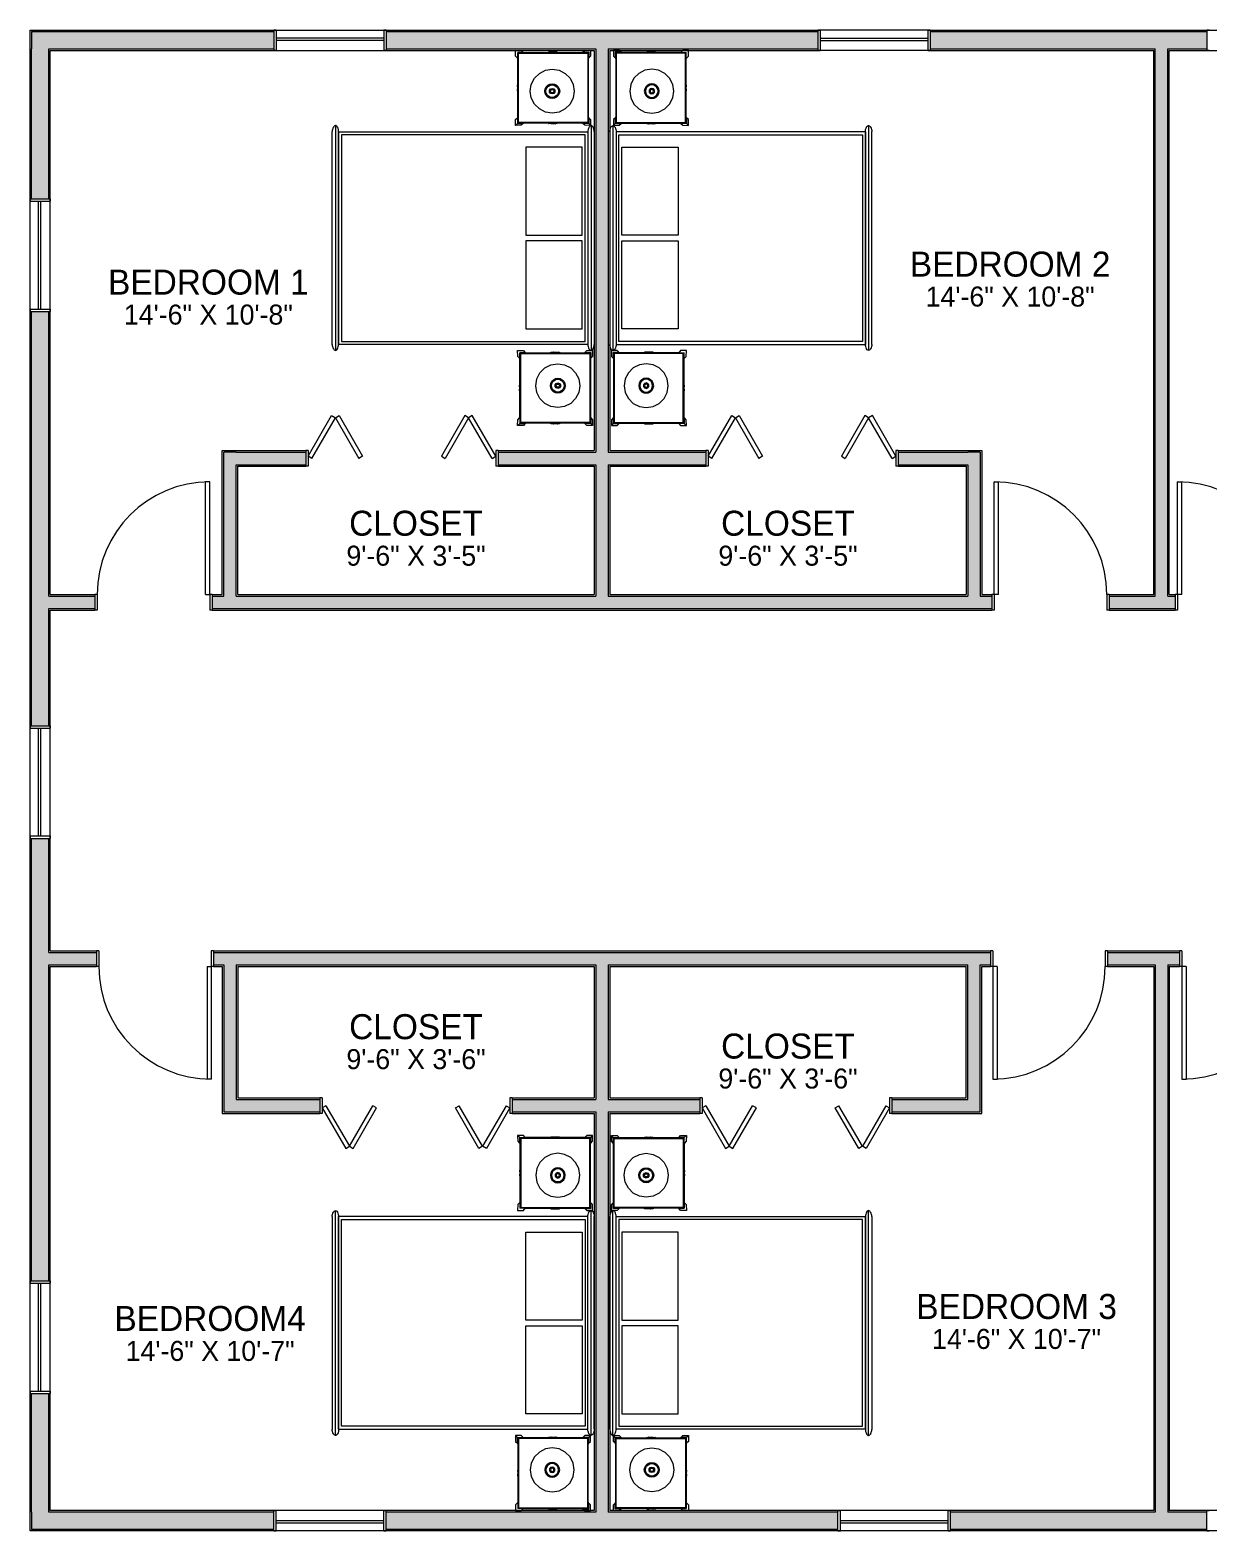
# Model space of a CAD drawing. Header units: inches. Extents: x 99 to 15695, y -7208 to 2559.
# Drawn here: x 10224 to 10600.9, y -4789.9 to -4309.9 of the extents above; entities that cross this region are included whole.
import ezdxf

# ---------------------------------------------------------------- set-up
doc = ezdxf.new("R2010")
doc.units = ezdxf.units.IN
doc.header["$LTSCALE"] = 96
doc.header["$MEASUREMENT"] = 0
for name, color, linetype, lineweight in [('Common', 4, 'Continuous', 5), ('Doors', 5, 'Continuous', 5), ('Room Labels', 7, 'Continuous', 18), ('Walls_  Normal', 6, 'Continuous', 13), ('Windows', 5, 'Continuous', 5)]:
    doc.layers.add(name, color=color, linetype=linetype, lineweight=lineweight)
for name, color, linetype, lineweight, true_color in [('Electrical', 7, 'Continuous', 20, 0xff0a0a), ('Furniture_ Interior', 7, 'Continuous', 25, 0x8080c0), ('Hatch', 7, 'Continuous', 0, 0x919191)]:
    doc.layers.add(name, color=color, linetype=linetype, lineweight=lineweight, true_color=true_color)
doc.styles.get("Standard").update_dxf_attribs({"font": 'arial.ttf'})

# ---------------------------------------------------------------- blocks, each defined once
blk = doc.blocks.new('-Ready to Use Furn_Tables_Oriental Box Chest')
at = {"layer": 'Furniture_ Interior', "color": 163, "lineweight": 0, "true_color": 0x8080c0, "transparency": 33554687}
for p, q in [((12.34, 25.43), (13.03, 26.06)), ((-12.45, 12.41), (-12.45, 13.75)), ((-12.45, 11.57), (-12.45, 12.26)), ((-12.39, 13.91), (-12.02, 13.91)), ((-12.02, 13.76), (-12.39, 13.76)), ((-12.02, 12.25), (-12.39, 12.25)), ((-12.35, 12.26), (-12.37, 12.26)), ((-12.33, 13.78), (-12.34, 13.79)), ((-12.34, 13.75), (-12.34, 12.41)), ((-12.34, 12.37), (-12.33, 12.38)), ((-12.34, 12.25), (-12.34, 11.57)), ((-12.32, 13.77), (-12.32, 13.77)), ((-12.31, 12.4), (-12.02, 12.4)), ((-12.3, 13.77), (-12.3, 13.77)), ((11.99, 13.91), (12.37, 13.91)), ((12.37, 13.76), (11.99, 13.76)), ((11.99, 12.4), (12.37, 12.4)), ((12.37, 12.25), (11.99, 12.25)), ((12.24, 13.76), (12.24, 12.4)), ((12.28, 13.77), (12.28, 13.77)), ((12.28, 12.39), (12.28, 12.39)), ((12.29, 13.78), (12.32, 13.79)), ((12.3, 13.77), (12.3, 13.77)), ((12.31, 12.4), (12.3, 12.4)), ((12.3, 12.39), (12.3, 12.39)), ((12.32, 13.79), (12.31, 13.78)), ((12.31, 12.41), (12.31, 13.75)), ((12.31, 12.38), (12.32, 12.37)), ((12.31, 11.57), (12.31, 12.25)), ((12.32, 12.52), (12.32, 13.64)), ((12.33, 13.9), (12.34, 13.9)), ((12.34, 12.26), (12.33, 12.26)), ((12.43, 14.49), (12.43, 13.9)), ((12.43, 13.75), (12.43, 12.41)), ((12.43, 12.26), (12.43, 11.57)), ((-12.26, 2.68), (-12.26, 0.78)), ((-10.35, 0.78), (-12.26, 0.78)), ((-3.06, 0.97), (-3.06, 1.07)), ((-1.19, 0.87), (-1.19, 0.97)), ((1.17, 0.97), (1.17, 0.87)), ((3.04, 1.07), (3.04, 0.97)), ((12.34, 0.72), (12.34, 2.68))]:
    blk.add_line(p, q, dxfattribs=at)
at = {"layer": 'Furniture_ Interior', "lineweight": 0, "transparency": 33554687}
for p, q in [((-2.92, 0.97), (-2.92, 1.07)), ((2.9, 1.07), (2.9, 0.97))]:
    blk.add_line(p, q, dxfattribs=at)
at = {"layer": 'Furniture_ Interior', "color": 163, "lineweight": 0, "true_color": 0x8080c0, "transparency": 33554687}
for points in [[(-12.26, 23.39), (-12.36, 23.39), (-13.01, 24.04), (-13.03, 26.06), (-11, 26.04), (-10.35, 25.39), (-10.35, 25.29), (10.35, 25.29), (10.35, 25.39), (11, 26.04), (13.03, 26.06), (13.01, 24.04), (12.36, 23.39), (12.25, 23.39), (12.25, 2.68), (12.36, 2.68), (13.01, 2.03), (13.03, 0), (11, 0.03), (10.35, 0.68), (10.35, 0.78), (-10.35, 0.78), (-10.35, 0.68), (-11, 0.03), (-13.03, 0), (-13.01, 2.03), (-12.26, 2.68)], [(-12.47, 13.84), (-12.46, 13.87), (-12.43, 13.9), (-12.39, 13.91), (-12.36, 13.9), (-12.33, 13.87), (-12.32, 13.84), (-12.33, 13.8), (-12.36, 13.77), (-12.39, 13.76), (-12.43, 13.77), (-12.46, 13.8)], [(-12.47, 12.32), (-12.46, 12.36), (-12.43, 12.39), (-12.39, 12.4), (-12.36, 12.39), (-12.33, 12.36), (-12.32, 12.32), (-12.33, 12.29), (-12.36, 12.26), (-12.39, 12.25), (-12.43, 12.26), (-12.46, 12.29)], [(-12.34, 13.79), (-12.32, 13.78)], [(12.32, 12.37), (12.29, 12.38)], [(12.33, 13.77), (12.31, 13.8), (12.3, 13.84), (12.31, 13.87), (12.33, 13.9), (12.37, 13.91), (12.41, 13.9), (12.44, 13.87), (12.45, 13.84), (12.44, 13.8), (12.41, 13.77), (12.37, 13.76)], [(12.33, 12.26), (12.31, 12.29), (12.3, 12.32), (12.31, 12.36), (12.33, 12.39), (12.37, 12.4), (12.41, 12.39), (12.44, 12.36), (12.45, 12.32), (12.44, 12.29), (12.41, 12.26), (12.37, 12.25)], [(12.34, 13.64), (12.32, 13.64), (12.31, 13.65), (12.32, 13.65), (12.34, 13.66), (12.37, 13.66), (12.4, 13.66), (12.42, 13.65), (12.43, 13.65), (12.42, 13.64), (12.4, 13.64), (12.37, 13.64)]]:
    blk.add_lwpolyline(points, close=True, dxfattribs=at)
for points in [[(-12.02, 23.43), (-12.37, 23.43), (-12.37, 25.43), (-10.37, 25.43), (-10.37, 25.08)], [(11.99, 25.08), (11.99, 1.07), (-12.02, 1.07), (-12.02, 25.08), (11.99, 25.08)], [(10.34, 25.08), (10.34, 25.43), (12.34, 25.43), (12.34, 23.43), (11.99, 23.43)], [(-12.31, 13.76), (-12.32, 13.76), (-12.35, 13.75), (-12.39, 13.74), (-12.44, 13.75), (-12.47, 13.76), (-12.49, 13.77), (-12.49, 13.88), (-12.47, 13.89), (-12.44, 13.9), (-12.42, 13.9)], [(-12.49, 13.77), (-12.47, 13.78), (-12.45, 13.79)], [(-12.42, 12.26), (-12.44, 12.26), (-12.47, 12.27), (-12.49, 12.28), (-12.49, 12.39), (-12.47, 12.4), (-12.44, 12.41), (-12.39, 12.42), (-12.35, 12.41), (-12.32, 12.4), (-12.3, 12.39), (-12.3, 12.39)], [(-12.47, 12.38), (-12.45, 12.37), (-12.47, 12.38), (-12.49, 12.39)], [(-12.45, 13.79), (-12.46, 13.78), (-12.47, 13.77), (-12.46, 13.76), (-12.43, 13.75), (-12.39, 13.75), (-12.36, 13.75), (-12.33, 13.76), (-12.33, 13.76)], [(-12.32, 12.39), (-12.32, 12.39), (-12.33, 12.4), (-12.36, 12.41), (-12.39, 12.41), (-12.43, 12.41), (-12.46, 12.4), (-12.47, 12.39), (-12.46, 12.38), (-12.45, 12.37)], [(-12.45, 13.9), (-12.45, 14.49), (-12.44, 14.51), (-12.42, 14.53), (-12.39, 14.53), (-12.37, 14.53), (-12.35, 14.51), (-12.35, 13.9), (-12.37, 13.9)], [(-12.34, 11.57), (-12.35, 11.54), (-12.37, 11.52), (-12.39, 11.52), (-12.42, 11.52), (-12.44, 11.54), (-12.45, 11.57)], [(-12.32, 12.38), (-12.34, 12.37), (-12.32, 12.38)], [(12.24, 12.25), (12.24, 2.68), (11.99, 2.68)], [(12.46, 13.77), (12.45, 13.76), (12.42, 13.75), (12.37, 13.74), (12.33, 13.75), (12.29, 13.76), (12.29, 13.76)], [(12.29, 12.4), (12.29, 12.4), (12.33, 12.41), (12.37, 12.42), (12.42, 12.41), (12.45, 12.4), (12.46, 12.39)], [(12.31, 13.76), (12.3, 13.76), (12.31, 13.76), (12.33, 13.75), (12.37, 13.75), (12.41, 13.75), (12.44, 13.76), (12.45, 13.77), (12.44, 13.78), (12.42, 13.79)], [(12.42, 12.37), (12.44, 12.38), (12.45, 12.39), (12.44, 12.4), (12.41, 12.41), (12.37, 12.41), (12.33, 12.41), (12.31, 12.4), (12.3, 12.4)], [(12.31, 13.91), (12.32, 14.51), (12.34, 14.53), (12.37, 14.53), (12.4, 14.53), (12.42, 14.51), (12.43, 14.49)], [(12.32, 13.59), (12.31, 13.08), (12.32, 12.52)], [(12.32, 12.41), (12.32, 12.51), (12.31, 12.51), (12.32, 12.52), (12.34, 12.52), (12.37, 12.52), (12.4, 12.52), (12.42, 12.52), (12.43, 12.51), (12.42, 12.51), (12.4, 12.5), (12.37, 12.5), (12.34, 12.5), (12.32, 12.51), (12.32, 12.41), (12.32, 12.51)], [(12.43, 11.57), (12.42, 11.54), (12.4, 11.52), (12.37, 11.52), (12.34, 11.52), (12.32, 11.54), (12.31, 11.57)], [(12.43, 13.79), (12.45, 13.78), (12.46, 13.77), (12.46, 13.88), (12.45, 13.89), (12.42, 13.9), (12.4, 13.9)], [(12.45, 12.38), (12.43, 12.37), (12.45, 12.38), (12.46, 12.39), (12.46, 12.28), (12.45, 12.27), (12.42, 12.26), (12.4, 12.26)], [(3.39, 1.07), (3.39, 0.97), (-3.41, 0.97), (-3.41, 1.07)], [(1.77, 0.97), (1.77, 0.87), (-1.79, 0.87), (-1.79, 0.97)], [(-0.76, 0.97), (-0.76, 0.77), (-0.78, 0.72), (-0.81, 0.69), (-0.86, 0.67), (-0.91, 0.67), (-0.96, 0.69), (-1, 0.72), (-1.01, 0.77), (-1.01, 0.97)], [(-0.41, 0.82), (-0.41, 0.72), (-0.42, 0.7), (-0.44, 0.68), (-0.46, 0.67), (-0.56, 0.67), (-0.59, 0.68), (-0.61, 0.7), (-0.61, 0.72), (-0.61, 0.82)], [(0.59, 0.82), (0.59, 0.72), (0.58, 0.7), (0.56, 0.68), (0.54, 0.67), (0.44, 0.67), (0.41, 0.68), (0.39, 0.7), (0.39, 0.72), (0.39, 0.82)], [(0.99, 0.97), (0.99, 0.77), (0.98, 0.72), (0.94, 0.69), (0.89, 0.67), (0.84, 0.67), (0.79, 0.69), (0.75, 0.72), (0.74, 0.77), (0.74, 0.97)], [(10.34, 1.07), (10.34, 0.72), (12.34, 0.72), (13.02, 0.05)]]:
    blk.add_lwpolyline(points, dxfattribs=at)
blk = doc.blocks.new('Beds_Queen_Queen (freesia)')
at = {"layer": 'Furniture_ Interior', "color": 163, "lineweight": 0, "true_color": 0x8080c0, "transparency": 33554687}
for p, q in [((-35.9, 82.85), (35.96, 82.85)), ((-33.9, 83.81), (34.11, 83.81)), ((-33.01, 80.89), (-33.01, 2.95)), ((33.08, 80.89), (-33.01, 80.89)), ((-0.88, 79.95), (-29.02, 79.95)), ((-29.02, 79.95), (-29.02, 61.95)), ((-0.88, 61.95), (-0.88, 79.95)), ((29.09, 79.95), (0.95, 79.95)), ((0.95, 79.95), (0.95, 61.95)), ((29.09, 61.95), (29.09, 79.95)), ((33.08, 2.95), (33.08, 80.89)), ((-29.02, 61.95), (-0.88, 61.95)), ((0.95, 61.95), (29.09, 61.95)), ((-35.99, 1.02), (35.87, 1.02)), ((34.04, 0), (-34.01, 0)), ((-33.9, 2.04), (34.12, 2.04)), ((-33.01, 2.95), (33.08, 2.95))]:
    blk.add_line(p, q, dxfattribs=at)
blk.add_lwpolyline([(34.02, 2.02), (-33.92, 2.02), (-33.92, 81.76), (34.02, 81.76)], close=True, dxfattribs=at)
for centre, radius, start, end in [((-35.03, 82.59), 0.964, 115.0772, 165), ((-34.87, 83.13), 1.13, 195, 242.2658), ((-33.9, 80.17), 3.64, 90, 115.0771), ((-33.92, 84.94), 3.17, 242.2658, 270), ((34.02, 80.5), 3.33, 64.0412, 90), ((34.02, 84.65), 2.9, 270, 298.9264), ((34.85, 83.14), 1.18, 298.9264, 345), ((35.05, 82.61), 0.974, 15, 64.0412), ((-34.99, 0.75), 1.04, 116.0153, 164.9998), ((-34.84, 1.38), 1.17, 194.9999, 241.0997), ((-33.9, -1.48), 3.53, 89.9999, 116.0151), ((-34.01, 2.87), 2.87, 241.1, 270.0001), ((34, -1.3), 3.33, 64.0412, 90), ((34.04, 2.78), 2.78, 270, 299.522), ((34.82, 1.41), 1.21, 299.522, 344.9999), ((35.03, 0.82), 0.974, 14.9997, 64.0412)]:
    blk.add_arc(centre, radius, start, end, dxfattribs=at)
blk = doc.blocks.new('Lighting (interior)_Lamps_Table Lamps_Vase Lamp')
at = {"layer": 'Electrical', "lineweight": 0, "transparency": 33554687}
for points in [[(-6.69, 4.86), (-7.03, 7.03), (-6.69, 9.2), (-5.69, 11.16), (-4.13, 12.72), (-2.17, 13.72), (0, 14.06), (2.17, 13.72), (4.13, 12.72), (5.69, 11.16), (6.69, 9.2), (7.03, 7.03), (6.69, 4.86), (5.69, 2.9), (4.13, 1.34), (2.17, 0.34), (0, 0), (-2.17, 0.34), (-4.13, 1.34), (-5.69, 2.9)], [(-1.92, 5.63), (-2.26, 6.3), (-2.38, 7.03), (-2.26, 7.77), (-1.92, 8.43), (-1.4, 8.95), (-0.73, 9.29), (0, 9.41), (0.73, 9.29), (1.4, 8.95), (1.92, 8.43), (2.26, 7.77), (2.38, 7.03), (2.26, 6.3), (1.92, 5.63), (1.4, 5.11), (0.73, 4.77), (0, 4.66), (-0.73, 4.77), (-1.4, 5.11)], [(-1.65, 5.84), (-1.93, 6.4), (-2.03, 7.03), (-1.93, 7.66), (-1.65, 8.23), (-1.2, 8.68), (-0.63, 8.97), (0, 9.07), (0.63, 8.97), (1.2, 8.68), (1.65, 8.23), (1.93, 7.66), (2.03, 7.03), (1.93, 6.4), (1.65, 5.84), (1.2, 5.39), (0.63, 5.1), (0, 5), (-0.63, 5.1), (-1.2, 5.39)], [(-0.85, 6.75), (-0.85, 7.31), (-0.53, 7.76), (0, 7.93), (0.53, 7.76), (0.85, 7.31), (0.85, 6.75), (0.53, 6.31), (0, 6.14), (-0.53, 6.31)], [(-0.48, 6.8), (-0.54, 7.03), (-0.48, 7.26), (-0.33, 7.45), (-0.12, 7.55), (0.12, 7.55), (0.33, 7.45), (0.48, 7.26), (0.54, 7.03), (0.48, 6.8), (0.33, 6.61), (0.12, 6.51), (-0.12, 6.51), (-0.33, 6.61)]]:
    blk.add_lwpolyline(points, close=True, dxfattribs=at)
blk = doc.blocks.new('TWO_BED')
at = {"layer": 'Electrical', "transparency": 33554687, "rotation": 180}
for p in [(-13.42, 54.09), (-11.65, -40.1)]:
    blk.add_blockref('Lighting (interior)_Lamps_Table Lamps_Vase Lamp', p, dxfattribs=at)
at = {"layer": 'Furniture_ Interior', "transparency": 33554687, "xscale": 0.9208633303642273, "yscale": 0.9212383031845092, "rotation": 270.0000000000001}
for p in [(-25.18, 48.11), (-24.5, -47.89)]:
    blk.add_blockref('-Ready to Use Furn_Tables_Oriental Box Chest', p, dxfattribs=at)
at = {"layer": 'Furniture_ Interior', "transparency": 33554687, "rotation": 270.0000000000001}
blk.add_blockref('Beds_Queen_Queen (freesia)', (-83.81, 0.11), dxfattribs=at)

msp = doc.modelspace()

# ---------------------------------------------------------------- linework, layer by layer
at = {"layer": 'Doors', "transparency": 33554687}
for p, q in [((10313, -4446.16), (10320.5, -4433.17)), ((10314.19, -4446.85), (10321.69, -4433.86)), ((10320.5, -4433.17), (10321.69, -4433.86)), ((10321.69, -4433.86), (10322.88, -4433.17)), ((10321.69, -4433.86), (10329.19, -4446.85)), ((10322.88, -4433.17), (10330.38, -4446.16)), ((10363.12, -4433.17), (10355.62, -4446.16)), ((10364.31, -4433.86), (10356.81, -4446.85)), ((10364.31, -4433.86), (10363.12, -4433.17)), ((10365.5, -4433.17), (10364.31, -4433.86)), ((10371.81, -4446.85), (10364.31, -4433.86)), ((10373, -4446.16), (10365.5, -4433.17)), ((10441, -4446.16), (10448.5, -4433.17)), ((10442.19, -4446.85), (10449.69, -4433.86)), ((10448.5, -4433.17), (10449.69, -4433.86)), ((10449.69, -4433.86), (10450.88, -4433.17)), ((10449.69, -4433.86), (10457.19, -4446.85)), ((10450.88, -4433.17), (10458.38, -4446.16)), ((10491.12, -4433.17), (10483.62, -4446.16)), ((10492.31, -4433.86), (10484.81, -4446.85)), ((10492.31, -4433.86), (10491.12, -4433.17)), ((10493.5, -4433.17), (10492.31, -4433.86)), ((10499.81, -4446.85), (10492.31, -4433.86)), ((10501, -4446.16), (10493.5, -4433.17)), ((10313, -4444.35), (10312.25, -4444.35)), ((10312.25, -4444.35), (10312.25, -4449.35)), ((10313, -4444.35), (10313, -4449.35)), ((10373.75, -4444.35), (10373, -4444.35)), ((10373, -4444.35), (10373, -4449.35)), ((10373.75, -4444.35), (10373.75, -4449.35)), ((10441, -4444.35), (10440.25, -4444.35)), ((10440.25, -4444.35), (10440.25, -4449.35)), ((10441, -4444.35), (10441, -4449.35)), ((10501.75, -4444.35), (10501, -4444.35)), ((10501, -4444.35), (10501, -4449.35)), ((10501.75, -4444.35), (10501.75, -4449.35)), ((10313, -4449.35), (10312.25, -4449.35)), ((10314.19, -4446.85), (10313, -4446.16)), ((10330.38, -4446.16), (10329.19, -4446.85)), ((10355.62, -4446.16), (10356.81, -4446.85)), ((10371.81, -4446.85), (10373, -4446.16)), ((10373.75, -4449.35), (10373, -4449.35)), ((10441, -4449.35), (10440.25, -4449.35)), ((10442.19, -4446.85), (10441, -4446.16)), ((10458.38, -4446.16), (10457.19, -4446.85)), ((10483.62, -4446.16), (10484.81, -4446.85)), ((10499.81, -4446.85), (10501, -4446.16)), ((10501.75, -4449.35), (10501, -4449.35)), ((10280.13, -4490.35), (10280.13, -4454.35)), ((10281.5, -4454.35), (10280.13, -4454.35)), ((10281.5, -4490.35), (10281.5, -4454.35)), ((10532.5, -4490.35), (10532.5, -4454.35)), ((10532.5, -4454.35), (10533.88, -4454.35)), ((10533.88, -4490.35), (10533.88, -4454.35)), ((10591.12, -4490.35), (10591.12, -4454.35)), ((10591.12, -4454.35), (10592.5, -4454.35)), ((10592.5, -4490.35), (10592.5, -4454.35)), ((10245.5, -4490.35), (10244.75, -4490.35)), ((10244.75, -4490.35), (10244.75, -4495.35)), ((10245.5, -4490.35), (10245.5, -4495.35)), ((10280.13, -4490.35), (10281.5, -4490.35)), ((10282.25, -4490.35), (10281.5, -4490.35)), ((10281.5, -4490.35), (10281.5, -4495.35)), ((10282.25, -4490.35), (10282.25, -4495.35)), ((10532.5, -4490.35), (10531.75, -4490.35)), ((10531.75, -4490.35), (10531.75, -4495.35)), ((10532.5, -4490.35), (10532.5, -4495.35)), ((10533.88, -4490.35), (10532.5, -4490.35)), ((10569.25, -4490.35), (10568.5, -4490.35)), ((10568.5, -4490.35), (10568.5, -4495.35)), ((10569.25, -4490.35), (10569.25, -4495.35)), ((10591.12, -4490.35), (10590.37, -4490.35)), ((10590.37, -4490.35), (10590.37, -4495.35)), ((10591.12, -4490.35), (10591.12, -4495.35)), ((10592.5, -4490.35), (10591.12, -4490.35)), ((10245.5, -4495.35), (10244.75, -4495.35)), ((10282.25, -4495.35), (10281.5, -4495.35)), ((10532.5, -4495.35), (10531.75, -4495.35)), ((10569.25, -4495.35), (10568.5, -4495.35)), ((10591.12, -4495.35), (10590.37, -4495.35)), ((10246, -4604.35), (10245.25, -4604.35)), ((10245.25, -4604.35), (10245.25, -4609.35)), ((10246, -4604.35), (10246, -4609.35)), ((10282.75, -4604.35), (10282, -4604.35)), ((10282, -4604.35), (10282, -4609.35)), ((10282.75, -4604.35), (10282.75, -4609.35)), ((10532, -4604.35), (10531.25, -4604.35)), ((10531.25, -4604.35), (10531.25, -4609.35)), ((10532, -4604.35), (10532, -4609.35)), ((10568.75, -4604.35), (10568, -4604.35)), ((10568, -4604.35), (10568, -4609.35)), ((10568.75, -4604.35), (10568.75, -4609.35)), ((10592.5, -4604.35), (10591.75, -4604.35)), ((10591.75, -4604.35), (10591.75, -4609.35)), ((10592.5, -4604.35), (10592.5, -4609.35)), ((10246, -4609.35), (10245.25, -4609.35)), ((10280.63, -4609.35), (10280.63, -4645.35)), ((10280.63, -4609.35), (10282, -4609.35)), ((10282.75, -4609.35), (10282, -4609.35)), ((10282, -4609.35), (10282, -4645.35)), ((10532, -4609.35), (10531.25, -4609.35)), ((10532, -4609.35), (10532, -4645.35)), ((10533.38, -4609.35), (10532, -4609.35)), ((10533.38, -4609.35), (10533.38, -4645.35)), ((10568.75, -4609.35), (10568, -4609.35)), ((10592.5, -4609.35), (10591.75, -4609.35)), ((10592.5, -4609.35), (10592.5, -4645.35)), ((10593.88, -4609.35), (10592.5, -4609.35)), ((10593.88, -4609.35), (10593.88, -4645.35)), ((10282, -4645.35), (10280.63, -4645.35)), ((10532, -4645.35), (10533.38, -4645.35)), ((10592.5, -4645.35), (10593.88, -4645.35)), ((10317.5, -4651.35), (10316.75, -4651.35)), ((10316.75, -4651.35), (10316.75, -4656.35)), ((10317.5, -4651.35), (10317.5, -4656.35)), ((10318.69, -4653.85), (10317.5, -4654.54)), ((10317.5, -4654.54), (10325, -4667.53)), ((10318.69, -4653.85), (10326.19, -4666.84)), ((10326.19, -4666.84), (10333.69, -4653.85)), ((10327.38, -4667.53), (10334.88, -4654.54)), ((10334.88, -4654.54), (10333.69, -4653.85)), ((10360.12, -4654.54), (10361.31, -4653.85)), ((10367.62, -4667.53), (10360.12, -4654.54)), ((10368.81, -4666.84), (10361.31, -4653.85)), ((10376.31, -4653.85), (10368.81, -4666.84)), ((10377.5, -4654.54), (10370, -4667.53)), ((10376.31, -4653.85), (10377.5, -4654.54)), ((10378.25, -4651.35), (10377.5, -4651.35)), ((10377.5, -4651.35), (10377.5, -4656.35)), ((10378.25, -4651.35), (10378.25, -4656.35)), ((10439, -4651.35), (10438.25, -4651.35)), ((10438.25, -4651.35), (10438.25, -4656.35)), ((10439, -4651.35), (10439, -4656.35)), ((10440.19, -4653.85), (10439, -4654.54)), ((10439, -4654.54), (10446.5, -4667.53)), ((10440.19, -4653.85), (10447.69, -4666.84)), ((10447.69, -4666.84), (10455.19, -4653.85)), ((10448.88, -4667.53), (10456.38, -4654.54)), ((10456.38, -4654.54), (10455.19, -4653.85)), ((10481.62, -4654.54), (10482.81, -4653.85)), ((10489.12, -4667.53), (10481.62, -4654.54)), ((10490.31, -4666.84), (10482.81, -4653.85)), ((10497.81, -4653.85), (10490.31, -4666.84)), ((10499, -4654.54), (10491.5, -4667.53)), ((10497.81, -4653.85), (10499, -4654.54)), ((10499.75, -4651.35), (10499, -4651.35)), ((10499, -4651.35), (10499, -4656.35)), ((10499.75, -4651.35), (10499.75, -4656.35)), ((10317.5, -4656.35), (10316.75, -4656.35)), ((10378.25, -4656.35), (10377.5, -4656.35)), ((10439, -4656.35), (10438.25, -4656.35)), ((10499.75, -4656.35), (10499, -4656.35)), ((10325, -4667.53), (10326.19, -4666.84)), ((10326.19, -4666.84), (10327.38, -4667.53)), ((10368.81, -4666.84), (10367.62, -4667.53)), ((10370, -4667.53), (10368.81, -4666.84)), ((10446.5, -4667.53), (10447.69, -4666.84)), ((10447.69, -4666.84), (10448.88, -4667.53)), ((10490.31, -4666.84), (10489.12, -4667.53)), ((10491.5, -4667.53), (10490.31, -4666.84))]:
    msp.add_line(p, q, dxfattribs=at)
for centre, start, end in [((10281.5, -4490.35), 90, 180), ((10532.5, -4490.35), 0, 90), ((10591.12, -4490.35), 0, 90), ((10282, -4609.35), 180, 270), ((10532, -4609.35), 270, 0), ((10592.5, -4609.35), 270, 0)]:
    msp.add_arc(centre, 36, start, end, dxfattribs=at)
at = {"layer": 'Hatch', "transparency": 33554687}
for points in [[(10224.5, -4310.35), (10302, -4310.35), (10224.5, -4315.85), (10302, -4315.85)], [(10338, -4310.35), (10476, -4310.35), (10338, -4315.85), (10476, -4315.85)], [(10512, -4310.35), (10600.5, -4310.35), (10512, -4315.85), (10600.5, -4315.85)], [(10224.5, -4363.85), (10224.5, -4315.85), (10230, -4363.85), (10230, -4315.85)], [(10409, -4315.85), (10409, -4490.85), (10405, -4315.85), (10405, -4490.85)], [(10584, -4490.85), (10584, -4315.85), (10588, -4490.85), (10588, -4315.85)], [(10224.5, -4532.35), (10224.5, -4399.85), (10230, -4532.35), (10230, -4399.85)], [(10286, -4490.85), (10286, -4444.85), (10290, -4490.85), (10290, -4444.85)], [(10290, -4444.85), (10312.25, -4444.85), (10290, -4448.85), (10312.25, -4448.85)], [(10373.75, -4444.85), (10405, -4444.85), (10373.75, -4448.85), (10405, -4448.85)], [(10409, -4444.85), (10440.25, -4444.85), (10409, -4448.85), (10440.25, -4448.85)], [(10501.75, -4444.85), (10524, -4444.85), (10501.75, -4448.85), (10524, -4448.85)], [(10528, -4444.85), (10528, -4490.85), (10524, -4444.85), (10524, -4490.85)], [(10230, -4490.85), (10244.75, -4490.85), (10230, -4494.85), (10244.75, -4494.85)], [(10282.25, -4490.85), (10531.75, -4490.85), (10282.25, -4494.85), (10531.75, -4494.85)], [(10569.25, -4490.85), (10590.37, -4490.85), (10569.25, -4494.85), (10590.37, -4494.85)], [(10224.5, -4709.85), (10224.5, -4568.35), (10230, -4709.85), (10230, -4568.35)], [(10230, -4604.85), (10245.25, -4604.85), (10230, -4608.85), (10245.25, -4608.85)], [(10282.75, -4604.85), (10531.25, -4604.85), (10282.75, -4608.85), (10531.25, -4608.85)], [(10568.75, -4604.85), (10591.75, -4604.85), (10568.75, -4608.85), (10591.75, -4608.85)], [(10290, -4608.85), (10290, -4655.85), (10286, -4608.85), (10286, -4655.85)], [(10409, -4608.85), (10409, -4783.85), (10405, -4608.85), (10405, -4783.85)], [(10524, -4655.85), (10524, -4608.85), (10528, -4655.85), (10528, -4608.85)], [(10588, -4608.85), (10588, -4783.85), (10584, -4608.85), (10584, -4783.85)], [(10290, -4651.85), (10316.75, -4651.85), (10290, -4655.85), (10316.75, -4655.85)], [(10378.25, -4651.85), (10405, -4651.85), (10378.25, -4655.85), (10405, -4655.85)], [(10409, -4651.85), (10438.25, -4651.85), (10409, -4655.85), (10438.25, -4655.85)], [(10499.75, -4651.85), (10524, -4651.85), (10499.75, -4655.85), (10524, -4655.85)], [(10224.5, -4783.85), (10224.5, -4745.85), (10230, -4783.85), (10230, -4745.85)], [(10302, -4789.35), (10224.5, -4789.35), (10302, -4783.85), (10224.5, -4783.85)], [(10482.5, -4789.35), (10338, -4789.35), (10482.5, -4783.85), (10338, -4783.85)], [(10600.5, -4789.35), (10518.5, -4789.35), (10600.5, -4783.85), (10518.5, -4783.85)]]:
    msp.add_solid(points, dxfattribs=at)
at = {"layer": 'Walls_  Normal', "linetype": 'Continuous', "transparency": 33554687}
for p, q in [((10224, -4363.85), (10224, -4309.85)), ((10224, -4309.85), (10302, -4309.85)), ((10224.5, -4310.35), (10302, -4310.35)), ((10224.5, -4310.35), (10224.5, -4315.85)), ((10302, -4309.85), (10302, -4316.35)), ((10302, -4310.35), (10302, -4315.85)), ((10338, -4309.85), (10476, -4309.85)), ((10338, -4309.85), (10338, -4316.35)), ((10338, -4310.35), (10476, -4310.35)), ((10338, -4310.35), (10338, -4315.85)), ((10476, -4309.85), (10476, -4316.35)), ((10476, -4310.35), (10476, -4315.85)), ((10512, -4309.85), (10512, -4316.35)), ((10512, -4309.85), (10600.5, -4309.85)), ((10512, -4310.35), (10512, -4315.85)), ((10512, -4310.35), (10600.5, -4310.35)), ((10600.5, -4309.85), (10600.5, -4316.35)), ((10600.5, -4310.35), (10600.5, -4315.85)), ((10224.5, -4363.85), (10224.5, -4315.85)), ((10230, -4363.85), (10230, -4315.85)), ((10230, -4315.85), (10302, -4315.85)), ((10230.5, -4363.85), (10230.5, -4316.35)), ((10230.5, -4316.35), (10302, -4316.35)), ((10338, -4315.85), (10405, -4315.85)), ((10338, -4316.35), (10404.5, -4316.35)), ((10404.5, -4316.35), (10404.5, -4444.35)), ((10405, -4315.85), (10405, -4444.85)), ((10409, -4315.85), (10476, -4315.85)), ((10409, -4315.85), (10409, -4444.85)), ((10409.5, -4316.35), (10476, -4316.35)), ((10409.5, -4316.35), (10409.5, -4444.35)), ((10512, -4315.85), (10584, -4315.85)), ((10512, -4316.35), (10583.5, -4316.35)), ((10583.5, -4490.35), (10583.5, -4316.35)), ((10584, -4490.85), (10584, -4315.85)), ((10588, -4315.85), (10600.5, -4315.85)), ((10588, -4490.85), (10588, -4315.85)), ((10588.5, -4316.35), (10600.5, -4316.35)), ((10588.5, -4490.35), (10588.5, -4316.35)), ((10224, -4363.85), (10230.5, -4363.85)), ((10224.5, -4363.85), (10230, -4363.85)), ((10224, -4532.35), (10224, -4399.85)), ((10224, -4399.85), (10230.5, -4399.85)), ((10224.5, -4532.35), (10224.5, -4399.85)), ((10224.5, -4399.85), (10230, -4399.85)), ((10230, -4490.85), (10230, -4399.85)), ((10230.5, -4490.35), (10230.5, -4399.85)), ((10285.5, -4490.35), (10285.5, -4444.35)), ((10285.5, -4444.35), (10312.25, -4444.35)), ((10312.25, -4444.35), (10312.25, -4449.35)), ((10373.75, -4444.35), (10404.5, -4444.35)), ((10373.75, -4444.35), (10373.75, -4449.35)), ((10409.5, -4444.35), (10440.25, -4444.35)), ((10440.25, -4444.35), (10440.25, -4449.35)), ((10501.75, -4444.35), (10528.5, -4444.35)), ((10501.75, -4444.35), (10501.75, -4449.35)), ((10528.5, -4444.35), (10528.5, -4490.35)), ((10286, -4490.85), (10286, -4444.85)), ((10290, -4444.85), (10286, -4444.85)), ((10290, -4444.85), (10312.25, -4444.85)), ((10290, -4490.85), (10290, -4448.85)), ((10290, -4448.85), (10312.25, -4448.85)), ((10290.5, -4490.35), (10290.5, -4449.35)), ((10290.5, -4449.35), (10312.25, -4449.35)), ((10312.25, -4444.85), (10312.25, -4448.85)), ((10373.75, -4444.85), (10405, -4444.85)), ((10373.75, -4444.85), (10373.75, -4448.85)), ((10373.75, -4448.85), (10405, -4448.85)), ((10373.75, -4449.35), (10404.5, -4449.35)), ((10404.5, -4449.35), (10404.5, -4490.35)), ((10405, -4448.85), (10405, -4490.85)), ((10409, -4444.85), (10440.25, -4444.85)), ((10409, -4448.85), (10409, -4490.85)), ((10409, -4448.85), (10440.25, -4448.85)), ((10409.5, -4449.35), (10409.5, -4490.35)), ((10409.5, -4449.35), (10440.25, -4449.35)), ((10440.25, -4444.85), (10440.25, -4448.85)), ((10501.75, -4444.85), (10524, -4444.85)), ((10501.75, -4444.85), (10501.75, -4448.85)), ((10501.75, -4448.85), (10524, -4448.85)), ((10501.75, -4449.35), (10523.5, -4449.35)), ((10523.5, -4449.35), (10523.5, -4490.35)), ((10528, -4444.85), (10524, -4444.85)), ((10524, -4448.85), (10524, -4490.85)), ((10528, -4444.85), (10528, -4490.85)), ((10230, -4490.85), (10244.75, -4490.85)), ((10230.5, -4490.35), (10244.75, -4490.35)), ((10244.75, -4490.35), (10244.75, -4495.35)), ((10244.75, -4490.85), (10244.75, -4494.85)), ((10282.25, -4490.35), (10285.5, -4490.35)), ((10282.25, -4490.35), (10282.25, -4495.35)), ((10282.25, -4490.85), (10286, -4490.85)), ((10282.25, -4490.85), (10282.25, -4494.85)), ((10290, -4490.85), (10405, -4490.85)), ((10290.5, -4490.35), (10404.5, -4490.35)), ((10409, -4490.85), (10524, -4490.85)), ((10409.5, -4490.35), (10523.5, -4490.35)), ((10528, -4490.85), (10531.75, -4490.85)), ((10528.5, -4490.35), (10531.75, -4490.35)), ((10531.75, -4490.35), (10531.75, -4495.35)), ((10531.75, -4490.85), (10531.75, -4494.85)), ((10569.25, -4490.35), (10583.5, -4490.35)), ((10569.25, -4490.35), (10569.25, -4495.35)), ((10569.25, -4490.85), (10584, -4490.85)), ((10569.25, -4490.85), (10569.25, -4494.85)), ((10588, -4490.85), (10590.37, -4490.85)), ((10588.5, -4490.35), (10590.37, -4490.35)), ((10590.37, -4490.35), (10590.37, -4495.35)), ((10590.37, -4490.85), (10590.37, -4494.85)), ((10230, -4532.35), (10230, -4494.85)), ((10230, -4494.85), (10244.75, -4494.85)), ((10230.5, -4532.35), (10230.5, -4495.35)), ((10230.5, -4495.35), (10244.75, -4495.35)), ((10282.25, -4494.85), (10531.75, -4494.85)), ((10282.25, -4495.35), (10531.75, -4495.35)), ((10569.25, -4494.85), (10590.37, -4494.85)), ((10569.25, -4495.35), (10590.37, -4495.35)), ((10224, -4532.35), (10230.5, -4532.35)), ((10224.5, -4532.35), (10230, -4532.35)), ((10224, -4709.85), (10224, -4568.35)), ((10224, -4568.35), (10230.5, -4568.35)), ((10224.5, -4709.85), (10224.5, -4568.35)), ((10224.5, -4568.35), (10230, -4568.35)), ((10230, -4604.85), (10230, -4568.35)), ((10230.5, -4604.35), (10230.5, -4568.35)), ((10230, -4604.85), (10245.25, -4604.85)), ((10230.5, -4604.35), (10245.25, -4604.35)), ((10245.25, -4604.35), (10245.25, -4609.35)), ((10245.25, -4604.85), (10245.25, -4608.85)), ((10282.75, -4604.35), (10531.25, -4604.35)), ((10282.75, -4604.35), (10282.75, -4609.35)), ((10282.75, -4604.85), (10531.25, -4604.85)), ((10282.75, -4604.85), (10282.75, -4608.85)), ((10531.25, -4604.35), (10531.25, -4609.35)), ((10531.25, -4604.85), (10531.25, -4608.85)), ((10568.75, -4604.35), (10591.75, -4604.35)), ((10568.75, -4604.35), (10568.75, -4609.35)), ((10568.75, -4604.85), (10591.75, -4604.85)), ((10568.75, -4604.85), (10568.75, -4608.85)), ((10591.75, -4604.35), (10591.75, -4609.35)), ((10591.75, -4604.85), (10591.75, -4608.85)), ((10230, -4709.85), (10230, -4608.85)), ((10230, -4608.85), (10245.25, -4608.85)), ((10230.5, -4709.85), (10230.5, -4609.35)), ((10230.5, -4609.35), (10245.25, -4609.35)), ((10282.75, -4608.85), (10286, -4608.85)), ((10282.75, -4609.35), (10285.5, -4609.35)), ((10285.5, -4609.35), (10285.5, -4656.35)), ((10286, -4608.85), (10286, -4655.85)), ((10290, -4608.85), (10290, -4651.85)), ((10290, -4608.85), (10405, -4608.85)), ((10290.5, -4609.35), (10290.5, -4651.35)), ((10290.5, -4609.35), (10404.5, -4609.35)), ((10404.5, -4609.35), (10404.5, -4651.35)), ((10405, -4608.85), (10405, -4651.85)), ((10409, -4608.85), (10409, -4651.85)), ((10409, -4608.85), (10524, -4608.85)), ((10409.5, -4609.35), (10409.5, -4651.35)), ((10409.5, -4609.35), (10523.5, -4609.35)), ((10523.5, -4651.35), (10523.5, -4609.35)), ((10524, -4651.85), (10524, -4608.85)), ((10528, -4608.85), (10531.25, -4608.85)), ((10528, -4655.85), (10528, -4608.85)), ((10528.5, -4609.35), (10531.25, -4609.35)), ((10528.5, -4656.35), (10528.5, -4609.35)), ((10568.75, -4608.85), (10584, -4608.85)), ((10568.75, -4609.35), (10583.5, -4609.35)), ((10583.5, -4609.35), (10583.5, -4783.35)), ((10584, -4608.85), (10584, -4783.85)), ((10588, -4608.85), (10588, -4783.85)), ((10588, -4608.85), (10591.75, -4608.85)), ((10588.5, -4609.35), (10588.5, -4783.35)), ((10588.5, -4609.35), (10591.75, -4609.35)), ((10286, -4655.85), (10290, -4655.85)), ((10290, -4651.85), (10316.75, -4651.85)), ((10290, -4655.85), (10316.75, -4655.85)), ((10290.5, -4651.35), (10316.75, -4651.35)), ((10316.75, -4651.35), (10316.75, -4656.35)), ((10316.75, -4651.85), (10316.75, -4655.85)), ((10378.25, -4651.35), (10404.5, -4651.35)), ((10378.25, -4651.35), (10378.25, -4656.35)), ((10378.25, -4651.85), (10405, -4651.85)), ((10378.25, -4651.85), (10378.25, -4655.85)), ((10378.25, -4655.85), (10405, -4655.85)), ((10405, -4655.85), (10405, -4783.85)), ((10409, -4651.85), (10438.25, -4651.85)), ((10409, -4655.85), (10409, -4783.85)), ((10409, -4655.85), (10438.25, -4655.85)), ((10409.5, -4651.35), (10438.25, -4651.35)), ((10438.25, -4651.35), (10438.25, -4656.35)), ((10438.25, -4651.85), (10438.25, -4655.85)), ((10499.75, -4651.35), (10523.5, -4651.35)), ((10499.75, -4651.35), (10499.75, -4656.35)), ((10499.75, -4651.85), (10524, -4651.85)), ((10499.75, -4651.85), (10499.75, -4655.85)), ((10499.75, -4655.85), (10524, -4655.85)), ((10524, -4655.85), (10528, -4655.85)), ((10285.5, -4656.35), (10316.75, -4656.35)), ((10378.25, -4656.35), (10404.5, -4656.35)), ((10404.5, -4656.35), (10404.5, -4783.35)), ((10409.5, -4656.35), (10409.5, -4783.35)), ((10409.5, -4656.35), (10438.25, -4656.35)), ((10499.75, -4656.35), (10528.5, -4656.35)), ((10224, -4709.85), (10230.5, -4709.85)), ((10224.5, -4709.85), (10230, -4709.85)), ((10224, -4789.85), (10224, -4745.85)), ((10224, -4745.85), (10230.5, -4745.85)), ((10224.5, -4783.85), (10224.5, -4745.85)), ((10224.5, -4745.85), (10230, -4745.85)), ((10230, -4783.85), (10230, -4745.85)), ((10230.5, -4783.35), (10230.5, -4745.85)), ((10224.5, -4783.85), (10224.5, -4789.35)), ((10302, -4783.85), (10230, -4783.85)), ((10302, -4783.35), (10230.5, -4783.35)), ((10302, -4789.85), (10302, -4783.35)), ((10302, -4789.35), (10302, -4783.85)), ((10338, -4789.85), (10338, -4783.35)), ((10404.5, -4783.35), (10338, -4783.35)), ((10338, -4789.35), (10338, -4783.85)), ((10405, -4783.85), (10338, -4783.85)), ((10482.5, -4783.85), (10409, -4783.85)), ((10482.5, -4783.35), (10409.5, -4783.35)), ((10482.5, -4789.85), (10482.5, -4783.35)), ((10482.5, -4789.35), (10482.5, -4783.85)), ((10518.5, -4789.85), (10518.5, -4783.35)), ((10583.5, -4783.35), (10518.5, -4783.35)), ((10518.5, -4789.35), (10518.5, -4783.85)), ((10584, -4783.85), (10518.5, -4783.85)), ((10600.5, -4783.85), (10588, -4783.85)), ((10600.5, -4783.35), (10588.5, -4783.35)), ((10600.5, -4789.85), (10600.5, -4783.35)), ((10600.5, -4789.35), (10600.5, -4783.85)), ((10302, -4789.85), (10224, -4789.85)), ((10302, -4789.35), (10224.5, -4789.35)), ((10482.5, -4789.35), (10338, -4789.35)), ((10482.5, -4789.85), (10338, -4789.85)), ((10600.5, -4789.35), (10518.5, -4789.35)), ((10600.5, -4789.85), (10518.5, -4789.85))]:
    msp.add_line(p, q, dxfattribs=at)
at = {"layer": 'Windows', "transparency": 33554687}
for p, q in [((10302, -4309.85), (10338, -4309.85)), ((10302.75, -4309.85), (10302, -4309.85)), ((10302, -4309.85), (10302, -4316.35)), ((10302.75, -4309.85), (10302.75, -4316.35)), ((10338, -4309.85), (10337.25, -4309.85)), ((10337.25, -4309.85), (10337.25, -4316.35)), ((10338, -4309.85), (10338, -4316.35)), ((10512, -4309.85), (10476, -4309.85)), ((10476, -4309.85), (10476.75, -4309.85)), ((10476, -4309.85), (10476, -4316.35)), ((10476.75, -4309.85), (10476.75, -4316.35)), ((10511.25, -4309.85), (10512, -4309.85)), ((10511.25, -4309.85), (10511.25, -4316.35)), ((10512, -4309.85), (10512, -4316.35)), ((10600.5, -4309.85), (10624.5, -4309.85)), ((10601.25, -4309.85), (10600.5, -4309.85)), ((10600.5, -4309.85), (10600.5, -4316.35)), ((10337.25, -4312.45), (10302.75, -4312.45)), ((10337.25, -4313.25), (10302.75, -4313.25)), ((10476.75, -4312.45), (10511.25, -4312.45)), ((10476.75, -4313.25), (10511.25, -4313.25)), ((10302, -4316.35), (10338, -4316.35)), ((10302.75, -4316.35), (10302, -4316.35)), ((10338, -4316.35), (10337.25, -4316.35)), ((10512, -4316.35), (10476, -4316.35)), ((10476, -4316.35), (10476.75, -4316.35)), ((10511.25, -4316.35), (10512, -4316.35)), ((10600.5, -4316.35), (10624.5, -4316.35)), ((10601.25, -4316.35), (10600.5, -4316.35)), ((10224, -4399.85), (10224, -4363.85)), ((10224, -4363.85), (10224, -4364.6)), ((10224, -4363.85), (10230.5, -4363.85)), ((10224, -4364.6), (10230.5, -4364.6)), ((10226.6, -4364.6), (10226.6, -4399.1)), ((10227.4, -4364.6), (10227.4, -4399.1)), ((10230.5, -4399.85), (10230.5, -4363.85)), ((10230.5, -4363.85), (10230.5, -4364.6)), ((10224, -4399.1), (10224, -4399.85)), ((10224, -4399.1), (10230.5, -4399.1)), ((10224, -4399.85), (10230.5, -4399.85)), ((10230.5, -4399.1), (10230.5, -4399.85)), ((10224, -4568.35), (10224, -4532.35)), ((10224, -4532.35), (10224, -4533.1)), ((10224, -4532.35), (10230.5, -4532.35)), ((10224, -4533.1), (10230.5, -4533.1)), ((10226.6, -4533.1), (10226.6, -4567.6)), ((10227.4, -4533.1), (10227.4, -4567.6)), ((10230.5, -4568.35), (10230.5, -4532.35)), ((10230.5, -4532.35), (10230.5, -4533.1)), ((10224, -4567.6), (10224, -4568.35)), ((10224, -4567.6), (10230.5, -4567.6)), ((10224, -4568.35), (10230.5, -4568.35)), ((10230.5, -4567.6), (10230.5, -4568.35)), ((10224, -4745.85), (10224, -4709.85)), ((10224, -4709.85), (10224, -4710.6)), ((10224, -4709.85), (10230.5, -4709.85)), ((10224, -4710.6), (10230.5, -4710.6)), ((10226.6, -4710.6), (10226.6, -4745.1)), ((10227.4, -4710.6), (10227.4, -4745.1)), ((10230.5, -4745.85), (10230.5, -4709.85)), ((10230.5, -4709.85), (10230.5, -4710.6)), ((10224, -4745.1), (10224, -4745.85)), ((10224, -4745.1), (10230.5, -4745.1)), ((10224, -4745.85), (10230.5, -4745.85)), ((10230.5, -4745.1), (10230.5, -4745.85)), ((10338, -4783.35), (10302, -4783.35)), ((10302, -4783.35), (10302.75, -4783.35)), ((10302, -4789.85), (10302, -4783.35)), ((10302.75, -4789.85), (10302.75, -4783.35)), ((10337.25, -4783.35), (10338, -4783.35)), ((10337.25, -4789.85), (10337.25, -4783.35)), ((10338, -4789.85), (10338, -4783.35)), ((10518.5, -4783.35), (10482.5, -4783.35)), ((10482.5, -4783.35), (10483.25, -4783.35)), ((10482.5, -4789.85), (10482.5, -4783.35)), ((10483.25, -4789.85), (10483.25, -4783.35)), ((10517.75, -4783.35), (10518.5, -4783.35)), ((10517.75, -4789.85), (10517.75, -4783.35)), ((10518.5, -4789.85), (10518.5, -4783.35)), ((10624.5, -4783.35), (10600.5, -4783.35)), ((10600.5, -4783.35), (10601.25, -4783.35)), ((10600.5, -4789.85), (10600.5, -4783.35)), ((10338, -4789.85), (10302, -4789.85)), ((10302, -4789.85), (10302.75, -4789.85)), ((10302.75, -4786.45), (10337.25, -4786.45)), ((10302.75, -4787.25), (10337.25, -4787.25)), ((10337.25, -4789.85), (10338, -4789.85)), ((10518.5, -4789.85), (10482.5, -4789.85)), ((10482.5, -4789.85), (10483.25, -4789.85)), ((10483.25, -4786.45), (10517.75, -4786.45)), ((10483.25, -4787.25), (10517.75, -4787.25)), ((10517.75, -4789.85), (10518.5, -4789.85)), ((10624.5, -4789.85), (10600.5, -4789.85)), ((10600.5, -4789.85), (10601.25, -4789.85))]:
    msp.add_line(p, q, dxfattribs=at)

# ---------------------------------------------------------------- block references
at = {"layer": 'Common'}
msp.add_blockref('TWO_BED', (10404.5, -4376.46), dxfattribs=at)
at = {"layer": 'Common', "xscale": -1}
msp.add_blockref('TWO_BED', (10409.5, -4376.46), dxfattribs=at)
at = {"layer": 'Common', "xscale": -1, "rotation": 180}
msp.add_blockref('TWO_BED', (10404.5, -4723.24), dxfattribs=at)
at = {"layer": 'Common', "rotation": 180}
msp.add_blockref('TWO_BED', (10409.5, -4723.24), dxfattribs=at)

# ---------------------------------------------------------------- texts
at = {"layer": 'Room Labels', "transparency": 33554687, "attachment_point": 8}
for s, insert, char_height, width in [('\\fChief Blueprint|b0|i0|c0|p0;BEDROOM 2\\P', (10537.57, -4388.83), 8, 67.12), ('\\fChief Blueprint|b0|i0|c0|p0;BEDROOM 1\\P', (10281.06, -4394.59), 8, 67.12), ('\\fChief Blueprint|b0|i0|c0|p0;14\'-6" X 10\'-8"\\P', (10537.57, -4398.38), 6.4, 56.64), ('\\fChief Blueprint|b0|i0|c0|p0;14\'-6" X 10\'-8"\\P', (10281.06, -4404.15), 6.4, 56.64), ('\\fChief Blueprint|b0|i0|c0|p0;CLOSET\\P', (10347.5, -4471.69), 8, 44.72), ('\\fChief Blueprint|b0|i0|c0|p0;CLOSET\\P', (10466.5, -4471.69), 8, 44.72), ('\\fChief Blueprint|b0|i0|c0|p0;9\'-6" X 3\'-5"\\P', (10347.5, -4481.25), 6.4, 46.656), ('\\fChief Blueprint|b0|i0|c0|p0;9\'-6" X 3\'-5"\\P', (10466.5, -4481.25), 6.4, 46.656), ('\\fChief Blueprint|b0|i0|c0|p0;CLOSET\\P', (10347.5, -4632.69), 8, 44.72), ('\\fChief Blueprint|b0|i0|c0|p0;CLOSET\\P', (10466.5, -4638.89), 8, 44.72), ('\\fChief Blueprint|b0|i0|c0|p0;9\'-6" X 3\'-6"\\P', (10347.5, -4642.25), 6.4, 46.656), ('\\fChief Blueprint|b0|i0|c0|p0;9\'-6" X 3\'-6"\\P', (10466.5, -4648.45), 6.4, 46.656), ('\\fChief Blueprint|b0|i0|c0|p0;BEDROOM4\\P', (10281.62, -4726), 8, 64), ('\\fChief Blueprint|b0|i0|c0|p0;BEDROOM 3\\P', (10539.63, -4722.17), 8, 67.12), ('\\fChief Blueprint|b0|i0|c0|p0;14\'-6" X 10\'-7"\\P', (10539.63, -4731.73), 6.4, 56.64), ('\\fChief Blueprint|b0|i0|c0|p0;14\'-6" X 10\'-7"\\P', (10281.62, -4735.56), 6.4, 56.64)]:
    msp.add_mtext(s, dxfattribs=dict(at, insert=insert, char_height=char_height, width=width))

doc.saveas('drawing.dxf')
